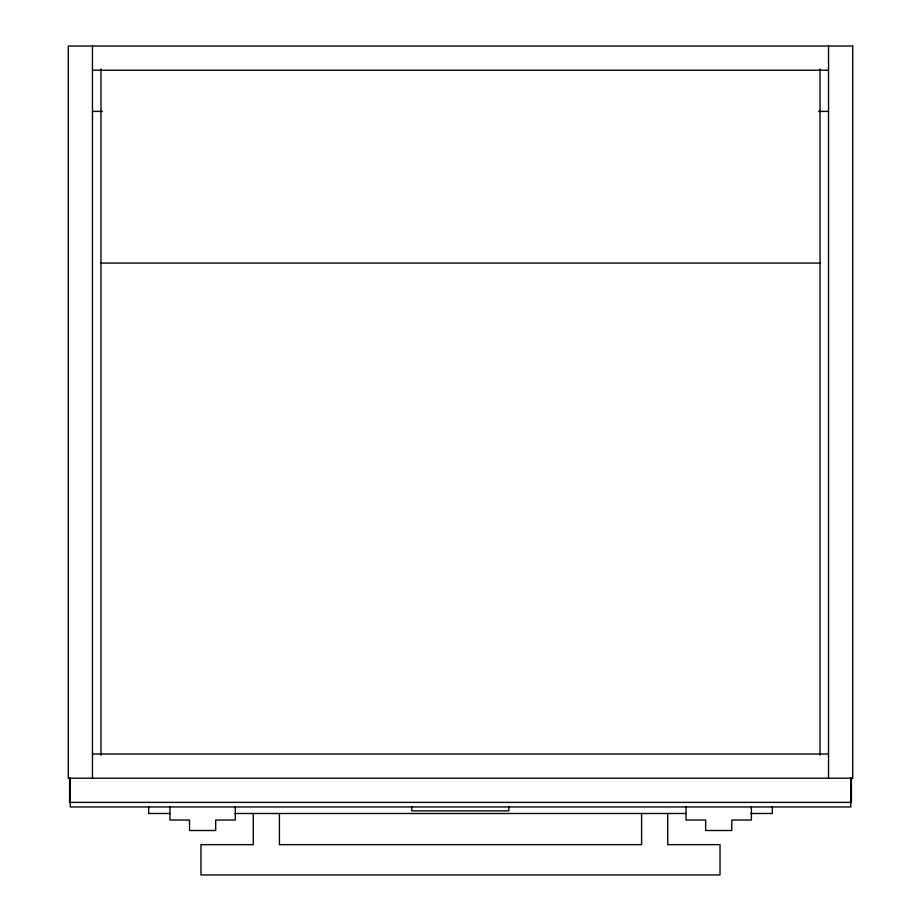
<?xml version="1.0" encoding="UTF-8"?>
<svg xmlns="http://www.w3.org/2000/svg" width="921" height="921" viewBox="0 0 921 921"><rect width="100%" height="100%" fill="white"/><g stroke="black" fill="none" stroke-linecap="round" stroke-linejoin="round"><path stroke-width="1.38" d="M92.468 70.238L828.532 70.238M92.468 111.418L102.427 111.418M818.573 111.418L828.532 111.418M100.965 263.084L820.035 263.084M92.468 754.011L828.532 754.011M170.235 813.496L148.684 813.496L148.684 806.969M234.901 813.496L686.099 813.496M750.765 813.496L772.316 813.496L772.316 806.969M69.605 778.118L69.582 802.387L851.418 802.387L851.418 778.199M850.762 778.199L850.762 806.969L70.238 806.969L70.238 778.199M828.532 46.05L828.532 778.199M820.035 68.925L820.035 755.208M751.398 806.969L751.398 820.035L731.792 820.035L731.792 830.5L705.636 830.5L705.636 820.035L686.03 820.035L686.03 806.969M667.725 813.496L667.725 844.649L720.026 844.649L720.026 874.95L200.974 874.95L200.974 844.649L253.275 844.649L253.275 813.496M641.58 813.496L641.58 844.649L279.42 844.649L279.42 813.496M508.876 806.969L508.876 810.883L411.802 810.883L411.802 806.969M235.292 806.969L235.292 820.035L215.687 820.035L215.687 830.5L189.53 830.5L189.53 820.035L169.925 820.035L169.925 806.969M100.965 68.925L100.965 755.208M92.468 46.05L92.468 778.199M852.719 46.05L68.281 46.05L68.281 778.199L852.719 778.199L852.719 46.05"/></g></svg>
